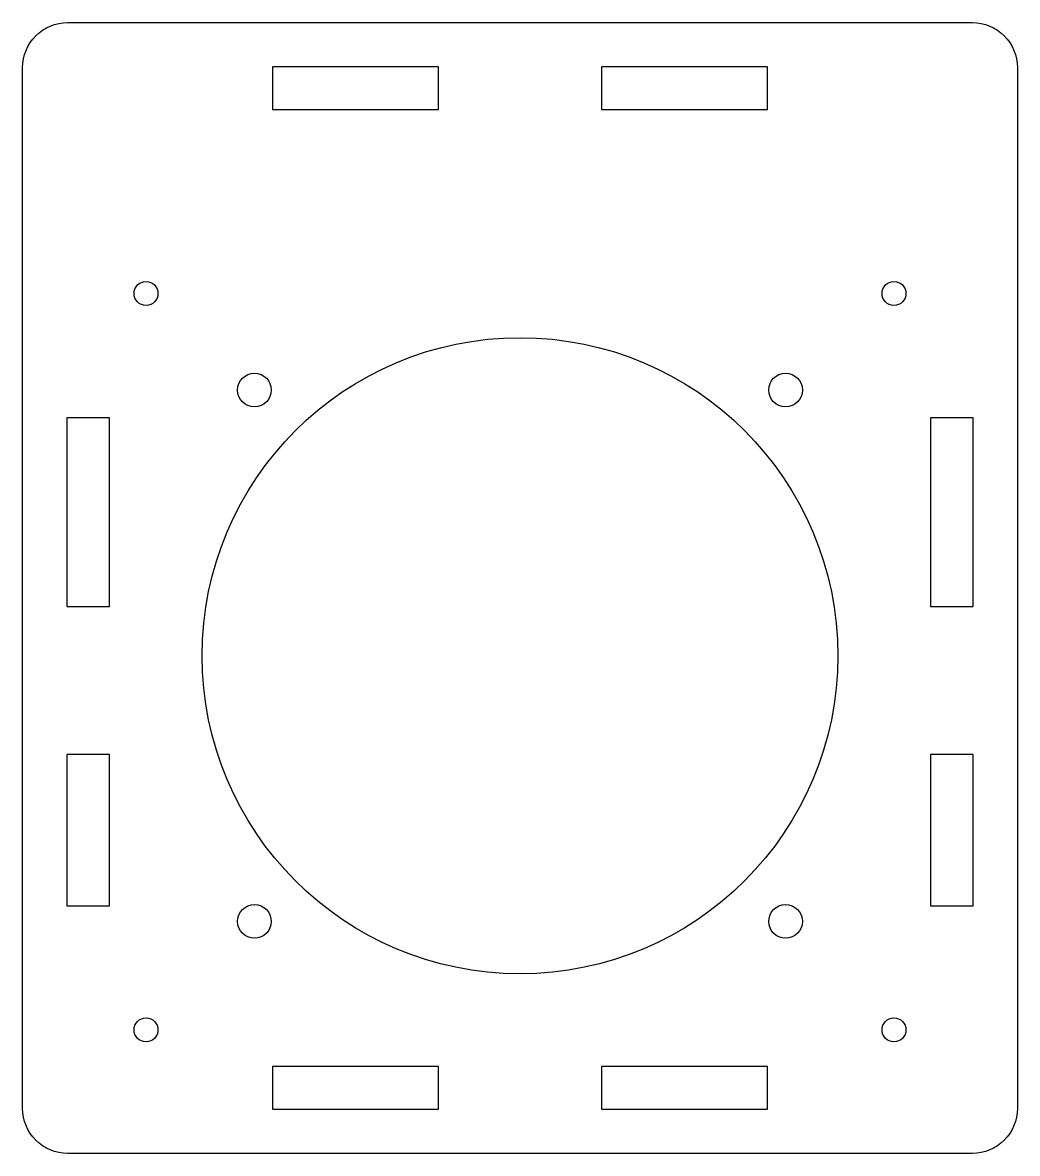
# Model space of a CAD drawing. Header units: millimetres. Extents: x -67 to 66, y -67 to 85.
import ezdxf

# ---------------------------------------------------------------- set-up
doc = ezdxf.new("R2010")
doc.units = ezdxf.units.MM
doc.layers.get('0').update_dxf_attribs({"linetype": 'CONTINUOUS'})

msp = doc.modelspace()

# ---------------------------------------------------------------- linework, layer by layer
msp.add_lwpolyline([(-60.5, -66.5, -0.414214), (-66.5, -60.5), (-66.5, 78.6, -0.414214), (-60.5, 84.6), (60.5, 84.6, -0.414214), (66.5, 78.6), (66.5, -60.5, -0.414214), (60.5, -66.5)], format="xyb", close=True)
for points in [[(-33.1, 73), (-10.9, 73), (-10.9, 78.7), (-33.1, 78.7)], [(10.9, 78.7), (10.9, 73), (33.1, 73), (33.1, 78.7)], [(-60.6, 6.6), (-54.9, 6.6), (-54.9, 31.8), (-60.6, 31.8)], [(54.9, 6.6), (60.6, 6.6), (60.6, 31.8), (54.9, 31.8)], [(-60.6, -33.4), (-54.9, -33.4), (-54.9, -13.2), (-60.6, -13.2)], [(54.9, -33.4), (60.6, -33.4), (60.6, -13.2), (54.9, -13.2)], [(-33.1, -54.9), (-33.1, -60.6), (-10.9, -60.6), (-10.9, -54.9)], [(10.9, -54.9), (10.9, -60.6), (33.1, -60.6), (33.1, -54.9)]]:
    msp.add_lwpolyline(points, close=True)
for centre, radius in [((-50, 48.41), 1.6), ((50, 48.41), 1.6), ((0, 0), 42.5), ((-35.5, 35.5), 2.25), ((35.5, 35.5), 2.25), ((-35.5, -35.5), 2.25), ((35.5, -35.5), 2.25), ((-50, -50), 1.6), ((50, -50), 1.6)]:
    msp.add_circle(centre, radius)

doc.saveas('drawing.dxf')
